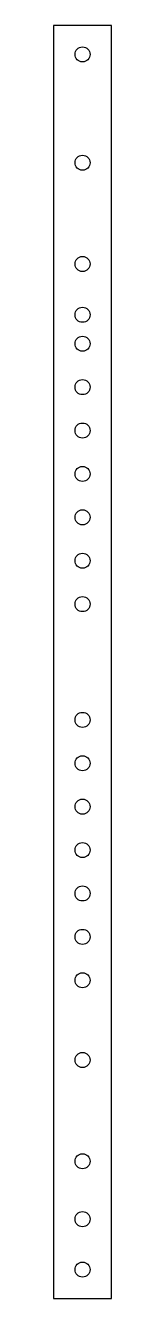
# Model space of a CAD drawing. Header units: inches. Extents: x 0 to 1, y 0 to 22.
import ezdxf

# ---------------------------------------------------------------- set-up
doc = ezdxf.new("R2010")
doc.units = ezdxf.units.IN
doc.header["$MEASUREMENT"] = 0

msp = doc.modelspace()

# ---------------------------------------------------------------- linework, layer by layer
msp.add_lwpolyline([(0, 0), (1, 0), (1, 22), (0, 22)], close=True)
for centre in [(0.5, 21.5), (0.5, 19.628), (0.5, 17.878), (0.5, 17), (0.5, 16.5), (0.5, 15.75), (0.5, 15), (0.5, 14.25), (0.5, 13.5), (0.5, 12.75), (0.5, 12), (0.5, 10), (0.5, 9.25), (0.5, 8.5), (0.5, 7.75), (0.5, 7), (0.5, 6.25), (0.5, 5.5), (0.5, 4.122), (0.5, 2.372), (0.5, 1.372), (0.5, 0.5)]:
    msp.add_circle(centre, 0.13)

doc.saveas('drawing.dxf')
